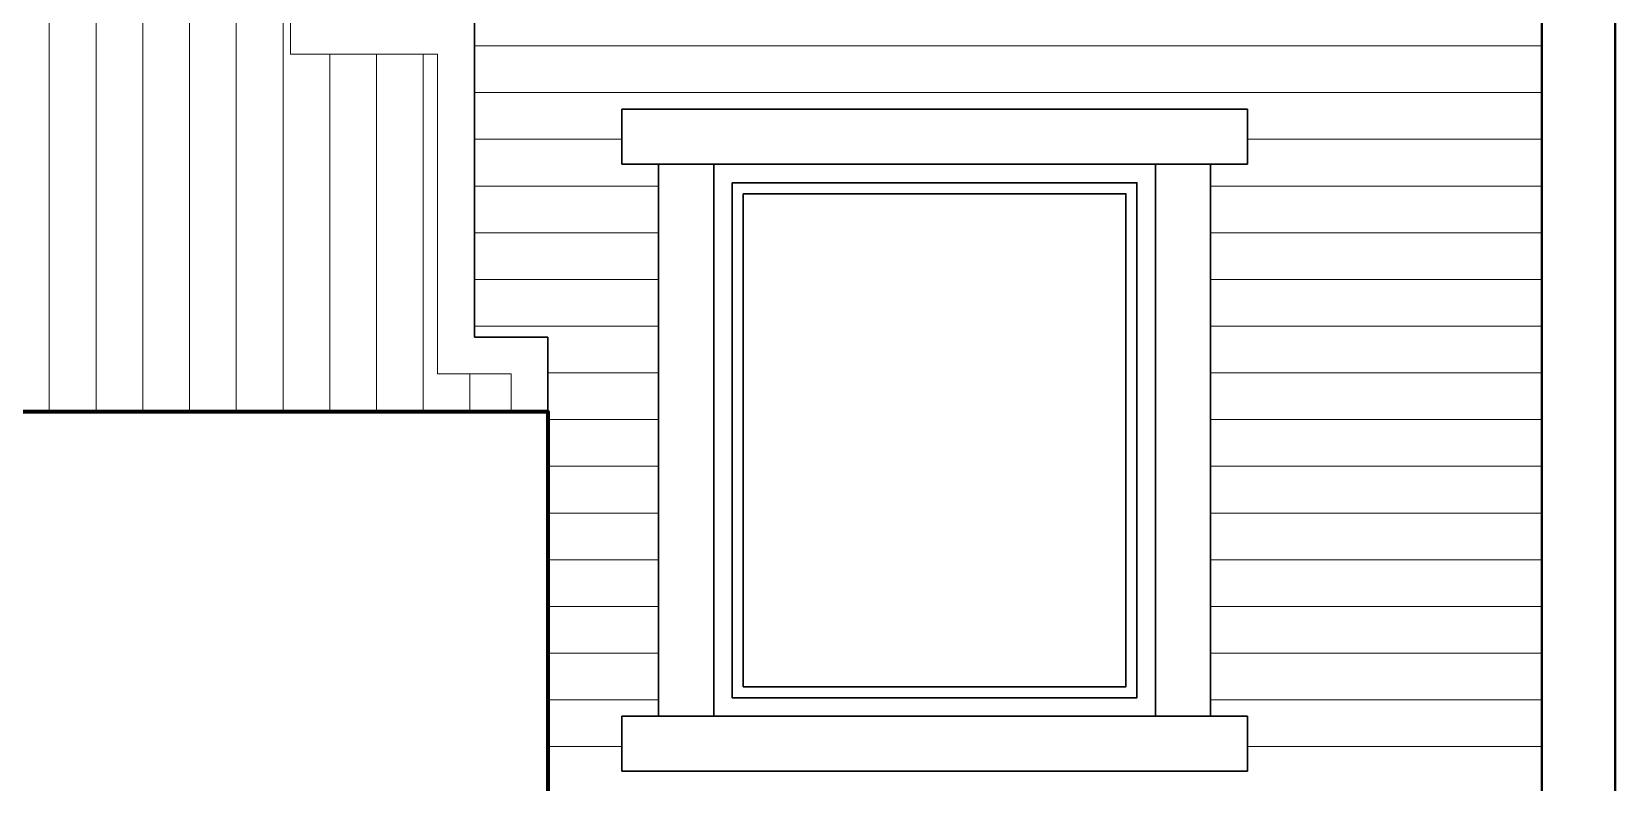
# Model space of a CAD drawing. Header units: millimetres. Extents: x 1119.4 to 1171.3, y 270.1 to 301.5.
# Drawn here: x 1135.377 to 1139.679, y 283.877 to 285.917 of the extents above; entities that cross this region are included whole.
import ezdxf

# ---------------------------------------------------------------- set-up
doc = ezdxf.new("R2010")
doc.units = ezdxf.units.MM
for name, color, linetype, lineweight in [('01pisos madera', 28, 'Continuous', 9), ('02', 196, 'Continuous', 20), ('03', 116, 'Continuous', 30), ('04', 20, 'Continuous', 40), ('08', 252, 'Continuous', 80)]:
    doc.layers.add(name, color=color, linetype=linetype, lineweight=lineweight)

msp = doc.modelspace()

# ---------------------------------------------------------------- hatches: boundary and pattern name
at = {"layer": '02'}
h = msp.add_hatch(dxfattribs=at)
h.set_pattern_fill('LINE', color=24, scale=0.04, angle=90, style=0)
h.set_pattern_definition([(90, (1130.979354838255, 283.375740125182), (-0.127, 7.776250346772096e-18), [])])
h.paths.add_polyline_path([(1131.879354838256, 287.4807157349383), (1131.879354838256, 285.0999352471337), (1130.979354838256, 285.0999352471338), (1130.979354838256, 284.8846181739615), (1136.679354838257, 284.8846181739615), (1136.679354838257, 284.9870571983529), (1136.479354838257, 284.9870571983529), (1136.479354838257, 285.8557946980575), (1136.079354838256, 285.8557946980575), (1136.079354838257, 286.206677572367), (1137.559842192475, 287.4807157349382)])

# ---------------------------------------------------------------- linework, layer by layer
at = {"layer": '01pisos madera'}
for p, q in [((1136.579354838257, 285.8787157349378), (1139.479354838255, 285.8787157349378)), ((1136.579354838257, 285.7517157349378), (1139.479354838255, 285.7517157349378)), ((1136.579354838257, 285.6247157349378), (1136.979724565516, 285.6247157349378)), ((1138.679724565516, 285.6247157349378), (1139.479354838255, 285.6247157349378)), ((1136.579354838257, 285.4977157349378), (1137.079724565516, 285.4977157349378)), ((1138.579724565516, 285.4977157349378), (1139.479354838255, 285.4977157349378)), ((1136.579354838257, 285.3707157349378), (1137.079724565516, 285.3707157349378)), ((1138.579724565516, 285.3707157349378), (1139.479354838255, 285.3707157349378)), ((1136.579354838257, 285.2437157349378), (1137.079724565516, 285.2437157349378)), ((1138.579724565516, 285.2437157349378), (1139.479354838255, 285.2437157349378)), ((1136.579354838257, 285.1167157349378), (1137.079724565516, 285.1167157349378)), ((1138.579724565516, 285.1167157349378), (1139.479354838255, 285.1167157349378)), ((1136.779354838257, 284.9897157349378), (1137.079724565516, 284.9897157349378)), ((1138.579724565516, 284.9897157349378), (1139.479354838255, 284.9897157349378)), ((1136.779354838257, 284.8627157349378), (1137.079724565516, 284.8627157349378)), ((1138.579724565516, 284.8627157349378), (1139.479354838255, 284.8627157349378)), ((1136.779354838257, 284.7357157349378), (1137.079724565516, 284.7357157349378)), ((1138.579724565516, 284.7357157349378), (1139.479354838255, 284.7357157349378)), ((1136.779354838257, 284.6087157349378), (1137.079724565516, 284.6087157349378)), ((1138.579724565516, 284.6087157349378), (1139.479354838255, 284.6087157349378)), ((1136.779354838257, 284.4817157349378), (1137.079724565516, 284.4817157349378)), ((1138.579724565516, 284.4817157349378), (1139.479354838255, 284.4817157349378)), ((1136.779354838257, 284.3547157349378), (1137.079724565516, 284.3547157349378)), ((1138.579724565516, 284.3547157349378), (1139.479354838255, 284.3547157349378)), ((1136.779354838257, 284.2277157349378), (1137.079724565516, 284.2277157349378)), ((1138.579724565516, 284.2277157349378), (1139.479354838255, 284.2277157349378)), ((1136.779354838256, 284.1007157349378), (1137.079724565516, 284.1007157349378)), ((1138.579724565516, 284.1007157349378), (1139.479354838255, 284.1007157349378)), ((1136.779354838256, 283.9737157349378), (1136.979724565516, 283.9737157349378)), ((1138.679724565516, 283.9737157349378), (1139.479354838255, 283.9737157349378))]:
    msp.add_line(p, q, dxfattribs=at)
at = {"layer": '02', "color": 24}
msp.add_lwpolyline([(1130.979354838256, 284.8846181739615), (1130.979354838256, 285.0999352471338), (1131.879354838256, 285.0999352471338), (1131.879354838256, 287.4807157349383), (1137.559842192474, 287.4807157349382), (1136.079354838257, 286.2066775723669), (1136.079354838257, 285.8557946980575), (1136.479354838257, 285.8557946980575), (1136.479354838257, 284.9870571983529), (1136.679354838257, 284.9870571983529), (1136.679354838257, 284.8846181739615)], dxfattribs=at)
at = {"layer": '03'}
for p, q in [((1136.579354838257, 285.9557946980576), (1136.579354838257, 285.087057198353)), ((1136.979724565516, 285.7067157349379), (1138.679724565516, 285.7067157349379)), ((1136.979724565516, 285.5567157349378), (1136.979724565516, 285.7067157349379)), ((1138.679724565516, 285.7067157349379), (1138.679724565516, 285.5567157349378)), ((1136.979724565516, 285.5567157349378), (1138.679724565516, 285.5567157349378)), ((1137.079724565516, 284.0567157349378), (1137.079724565516, 285.5567157349378)), ((1137.229724565516, 284.0567157349379), (1137.229724565516, 285.5567157349379)), ((1138.429724565516, 285.5567157349378), (1138.429724565516, 284.0567157349379)), ((1138.579724565516, 285.5567157349378), (1138.579724565516, 284.0567157349379)), ((1136.779354838256, 285.087057198353), (1136.579354838257, 285.087057198353)), ((1136.779354838256, 283.275740125182), (1136.779354838256, 285.087057198353)), ((1138.679724565516, 284.0567157349379), (1136.979724565516, 284.0567157349378)), ((1136.979724565516, 283.9067157349378), (1136.979724565516, 284.0567157349378)), ((1138.679724565516, 284.0567157349379), (1138.679724565516, 283.9067157349378)), ((1138.679724565516, 283.9067157349378), (1136.979724565516, 283.9067157349378))]:
    msp.add_line(p, q, dxfattribs=at)
for points in [[(1137.279724565516, 285.5067157349378), (1138.379724565516, 285.5067157349378), (1138.379724565516, 284.1067157349378), (1137.279724565516, 284.1067157349378)], [(1137.309724565516, 285.4767157349378), (1138.349724565516, 285.4767157349378), (1138.349724565516, 284.1367157349378), (1137.309724565516, 284.1367157349378)]]:
    msp.add_lwpolyline(points, close=True, dxfattribs=at)
at = {"layer": '04'}
for p, q in [((1139.479354838255, 286.6608029188964), (1139.479354838255, 280.8607157349384)), ((1139.679354838256, 286.6608029188964), (1139.679354838256, 280.8607157349384))]:
    msp.add_line(p, q, dxfattribs=at)
at = {"layer": '08'}
msp.add_lwpolyline([(1130.879354838256, 284.8846181739615), (1136.779354838256, 284.8846181739615), (1136.779354838256, 280.8607157349383), (1130.879354838256, 280.8607157349383)], close=True, dxfattribs=at)

doc.saveas('drawing.dxf')
